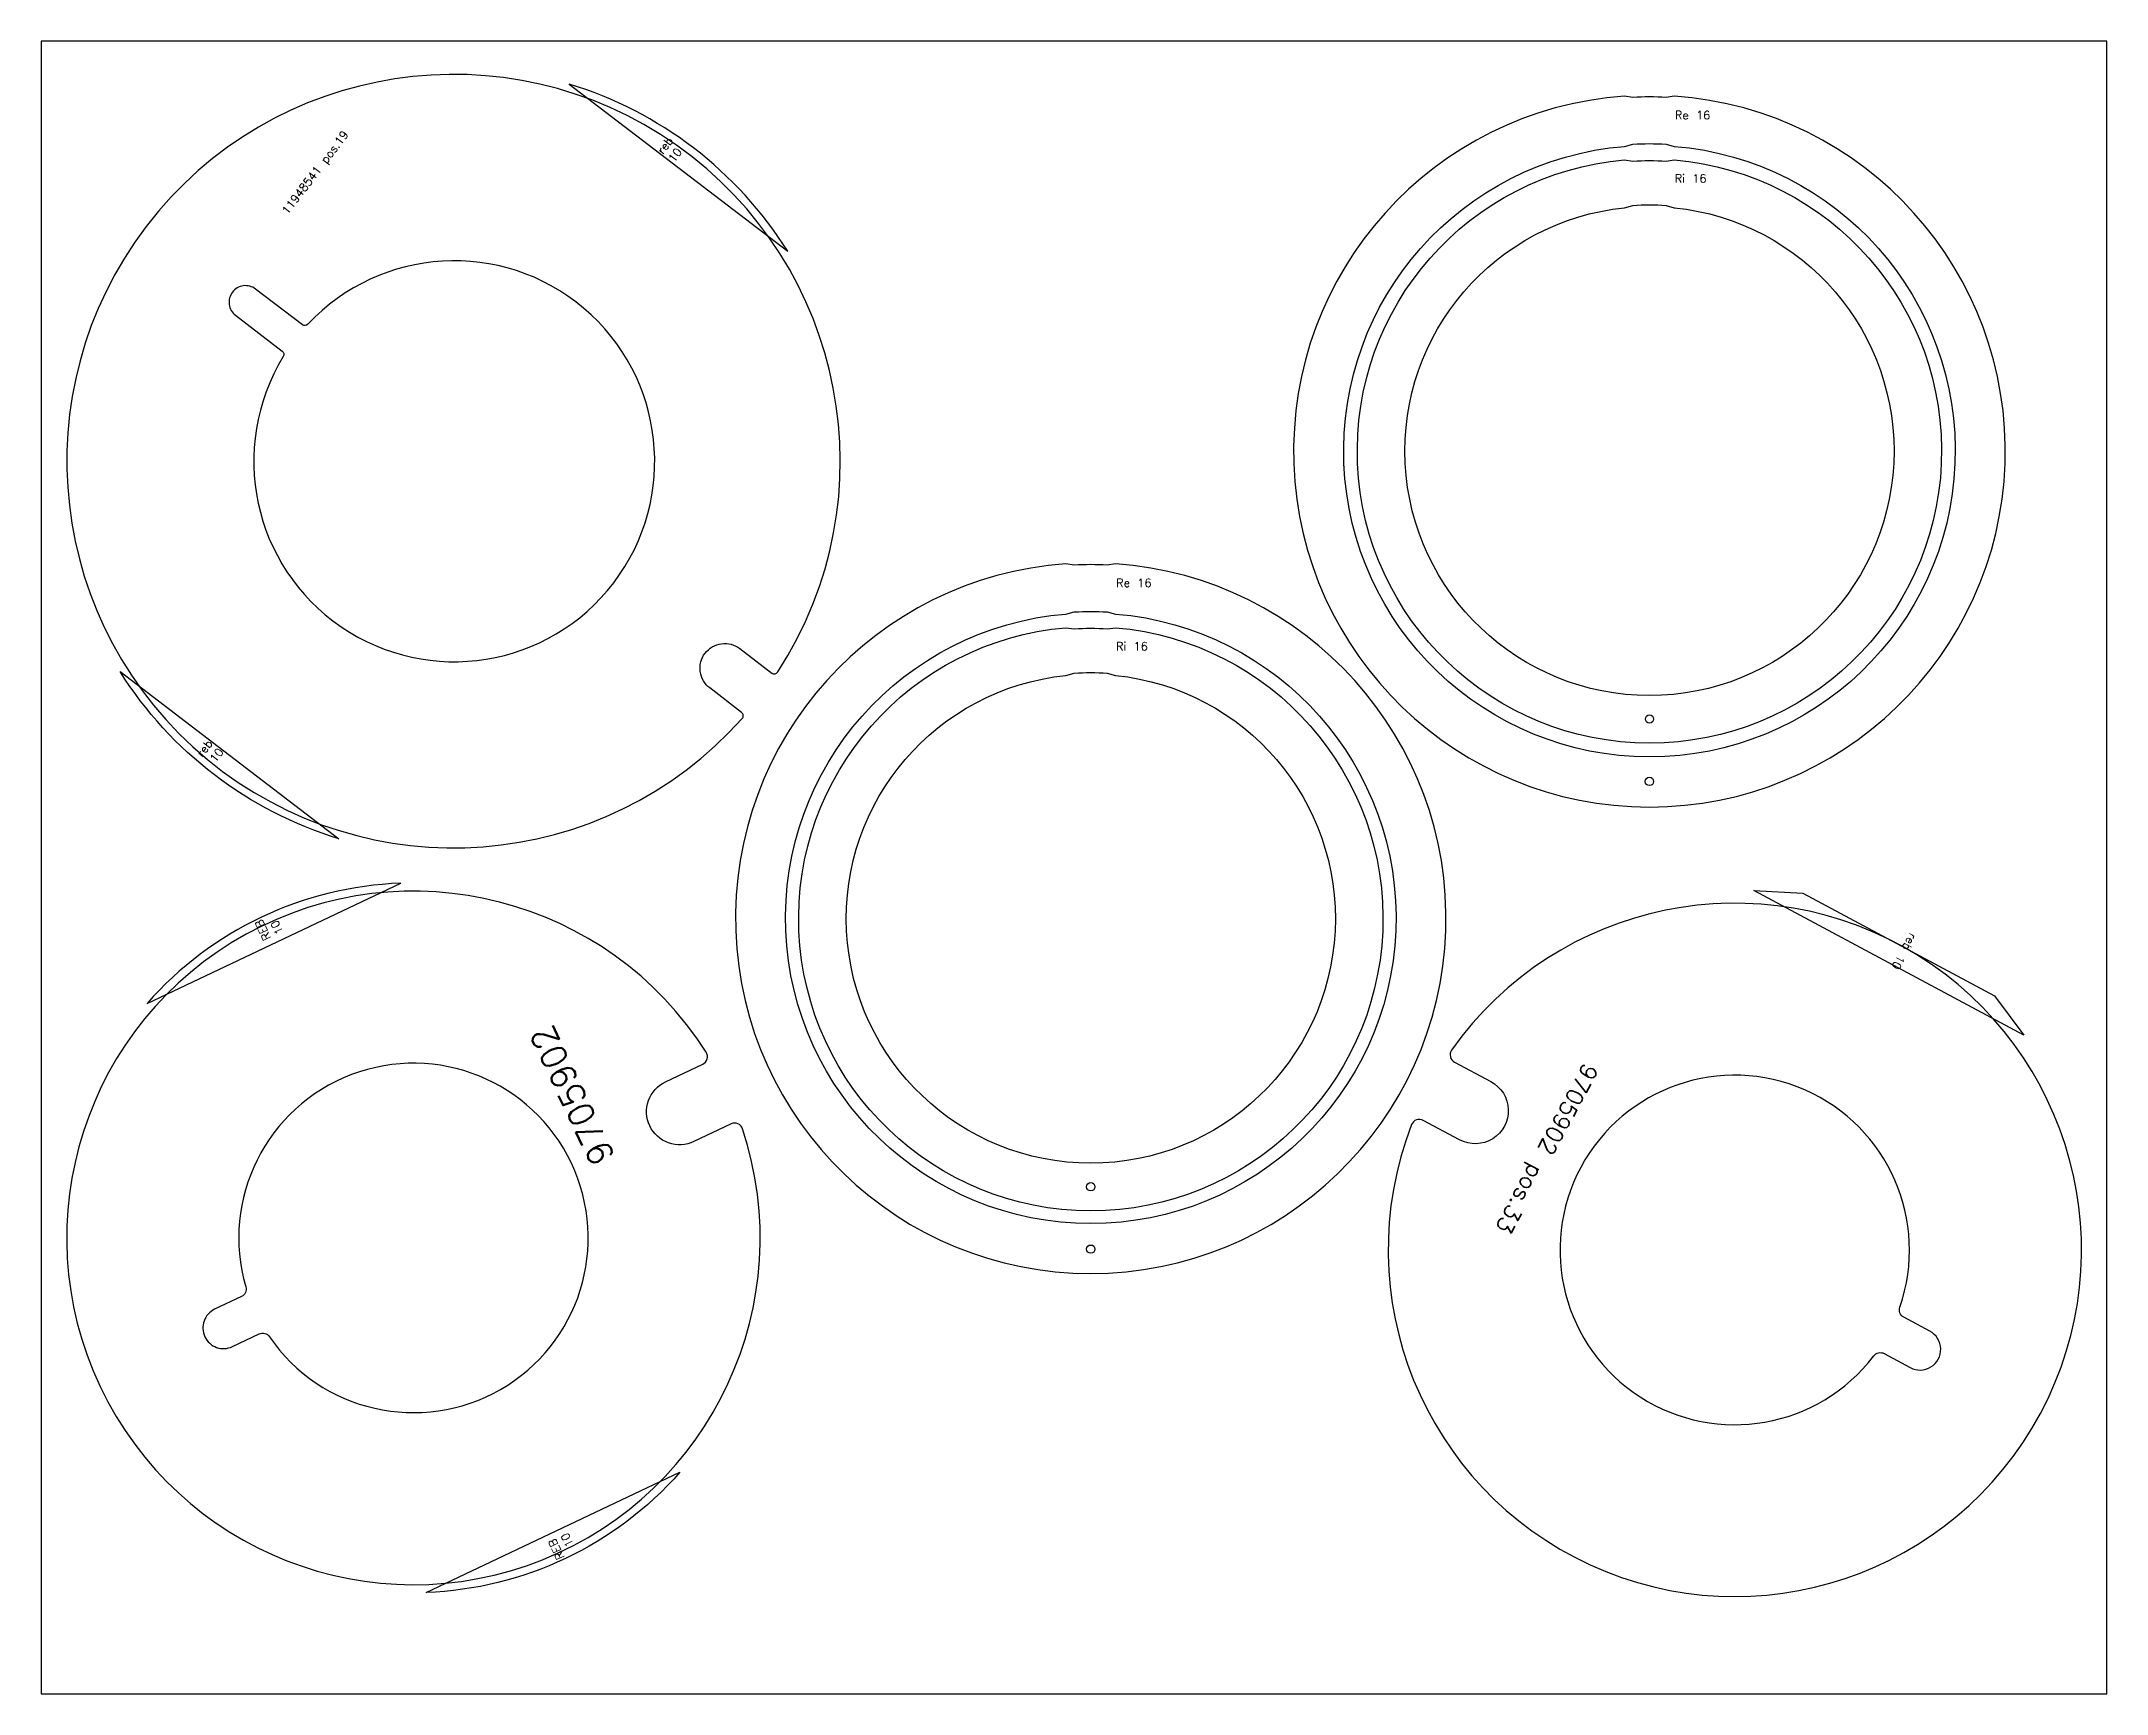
# Model space of a CAD drawing. Header units: millimetres. Extents: x 9636 to 12136, y 364 to 2364.
import ezdxf

# ---------------------------------------------------------------- set-up
doc = ezdxf.new("R2010")
doc.units = ezdxf.units.MM
for name, color, linetype in [('11948541', 7, 'Continuous'), ('13482606', 7, 'Continuous'), ('14166381', 7, 'Continuous'), ('9705902', 7, 'Continuous'), ('Rebaixo', 6, 'Continuous'), ('Texto', 7, 'Continuous')]:
    doc.layers.add(name, color=color, linetype=linetype)
doc.styles.get("Standard").update_dxf_attribs({"font": 'txt.shx'})

msp = doc.modelspace()

# ---------------------------------------------------------------- linework, layer by layer
msp.add_lwpolyline([(9636.2, 364.1), (12136.2, 364.1), (12136.2, 2364.1), (9636.2, 2364.1)], close=True)
at = {"layer": '11948541', "color": 6}
for points in [[(10527.6, 1600.8, 26.390679), (10484.6, 1544.5, 0.436578), (10483.9, 1551.8), (10445.3, 1581.4, -0.414214), (10439.6, 1623.4), (10439.6, 1623.4, -0.414214), (10481.7, 1629.1), (10520.4, 1599.5, 0.436578)], [(9929.1, 1982.6, 19.749365), (9958.8, 2021.6, -0.384879), (9952.2, 2021), (9895.5, 2064.3, 0.414214), (9867.5, 2060.5), (9867.5, 2060.5, 0.414214), (9871.2, 2032.5), (9927.9, 1989.2, -0.384879)]]:
    msp.add_lwpolyline(points, format="xyb", close=True, dxfattribs=at)
at = {"layer": '13482606'}
for points in [[(11552.7, 2220.5), (11562.7, 2219.2, -0.028513), (11602.8, 2219.2), (11612.8, 2220.5, -23.490763)], [(11552.7, 2162.7), (11562.7, 2165.5, -0.033652), (11602.8, 2165.5), (11612.8, 2162.7, -19.649107)], [(10876.5, 1654.4), (10886.5, 1653.1, -0.028513), (10926.5, 1653.1), (10936.6, 1654.4, -23.490763)], [(10876.5, 1596.6), (10886.5, 1599.4, -0.033652), (10926.5, 1599.4), (10936.6, 1596.6, -19.649107)]]:
    msp.add_lwpolyline(points, format="xyb", close=True, dxfattribs=at)
for centre in [(11582.8, 1543.8), (10906.5, 977.7)]:
    msp.add_circle(centre, 5, dxfattribs=at)
at = {"layer": '14166381'}
for points in [[(11612.8, 2297.7), (11602.8, 2296.3, 0.023377), (11562.7, 2296.3), (11552.7, 2297.7, 28.63174)], [(11552.7, 2237), (11562.7, 2239.7, -0.026937), (11602.8, 2239.7), (11612.8, 2237, -24.592671)], [(10936.5, 1731.6), (10926.5, 1730.2, 0.023377), (10886.5, 1730.2), (10876.5, 1731.6, 28.63174)], [(10876.5, 1670.9), (10886.5, 1673.5, -0.026937), (10926.5, 1673.5), (10936.5, 1670.9, -24.592671)]]:
    msp.add_lwpolyline(points, format="xyb", close=True, dxfattribs=at)
for centre in [(11582.7, 1468.3), (10906.5, 902.2)]:
    msp.add_circle(centre, 5, dxfattribs=at)
at = {"layer": '9705902', "color": 7}
for points in [[(10441, 1140.5, 16.318721), (10484.9, 1047.9, 0.450537), (10471.1, 1053.8), (10426, 1032.4, -0.414214), (10372.7, 1051.4), (10372.7, 1051.4, -0.414214), (10391.7, 1104.7), (10436.9, 1126.1, 0.450537)], [(9883.7, 856.6, -0.368465), (9878.4, 844.7), (9846, 829.4, 0.414214), (9834.2, 796.1), (9834.2, 796.1, 0.414214), (9867.5, 784.2), (9899.8, 799.6, -0.368465), (9912.3, 796.2, 12.577637)]]:
    msp.add_lwpolyline(points, format="xyb", close=True, dxfattribs=at)
at = {"layer": '9705902', "color": 4}
for points in [[(11353, 1034.5), (11309, 1058.1, 0.450537), (11294.9, 1052.9, 16.318721), (11343.3, 1143.2, 0.450537), (11346.8, 1128.6), (11390.8, 1105, -1.000014)], [(11922.1, 802.9), (11890.6, 819.8, -0.368465), (11885.8, 831.9, 12.577637), (11854.2, 773, -0.368465), (11866.9, 775.8), (11898.4, 758.8, 1.000019)]]:
    msp.add_lwpolyline(points, format="xyb", close=True, dxfattribs=at)
at = {"layer": 'Rebaixo', "color": 6}
for points in [[(10275, 2312.4), (10539.7, 2110.1, 0.18009)], [(9731.6, 1601.2), (9996.4, 1398.9, -0.18009)]]:
    msp.add_lwpolyline(points, format="xyb", close=True, dxfattribs=at)
at = {"layer": 'Rebaixo', "color": 7}
for points in [[(10071.2, 1345.1, 0.206096), (9764.3, 1199.6)], [(10409.1, 632.1, -0.206096), (10102.2, 486.6)]]:
    msp.add_lwpolyline(points, format="xyb", close=True, dxfattribs=at)
at = {"layer": 'Rebaixo', "color": 4}
msp.add_lwpolyline([(12000.3, 1208.6), (12035.8, 1161.2), (11709.2, 1336.4), (11768.4, 1333.1)], close=True, dxfattribs=at)

# ---------------------------------------------------------------- texts
at = {"char_height": 10, "attachment_point": 1}
for s, width, insert in [('Re 16', 43.427, (11613.6, 2279.8)), ('Ri 16', 61.898, (11613.3, 2203.1)), ('Re 16', 43.427, (10937.3, 1713.6)), ('Ri 16', 61.898, (10937, 1636.9))]:
    msp.add_mtext_dynamic_manual_height_columns(s, width=width, gutter_width=12.5, heights=[0], dxfattribs=dict(at, insert=insert))
at = {"layer": 'Rebaixo', "color": 6, "char_height": 10, "rotation": 52.6206}
for insert, attachment_point in [((10380.8, 2232.7), 1), ((9836.3, 1520), 3)]:
    msp.add_mtext_dynamic_manual_height_columns('reb\\P10', width=7.742, gutter_width=12.5, heights=[0], dxfattribs=dict(at, insert=insert, attachment_point=attachment_point))
at = {"layer": 'Rebaixo', "color": 7, "char_height": 10, "rotation": 115.3606}
for insert, attachment_point in [((9905.4, 1274.4), 1), ((10249.4, 548.5), 3)]:
    msp.add_mtext_dynamic_manual_height_columns('REB\\P10', width=21.859, gutter_width=12.5, heights=[0], dxfattribs=dict(at, insert=insert, attachment_point=attachment_point))
at = {"layer": 'Rebaixo', "color": 4, "insert": (11884.5, 1239.2), "char_height": 10, "attachment_point": 3, "rotation": 241.7844}
msp.add_mtext_dynamic_manual_height_columns('reb 10', width=47.37, gutter_width=12.5, heights=[0], dxfattribs=at)
at = {"layer": 'Texto', "color": 6, "insert": (9926.4, 2159.8), "char_height": 10, "width": 160.961, "attachment_point": 1, "rotation": 52.6206}
msp.add_mtext('11948541 pos.19', dxfattribs=at)
at = {"layer": 'Texto', "color": 7, "insert": (10226.5, 1163.4), "char_height": 30, "width": 332.097, "attachment_point": 3, "rotation": 115.3606}
msp.add_mtext('9705902', dxfattribs=at)
at = {"layer": 'Texto', "color": 4, "insert": (11521.3, 1119.4), "char_height": 20, "width": 275.333, "attachment_point": 1, "rotation": 241.7844}
msp.add_mtext('9705902 pos.33', dxfattribs=at)

doc.saveas('drawing.dxf')
